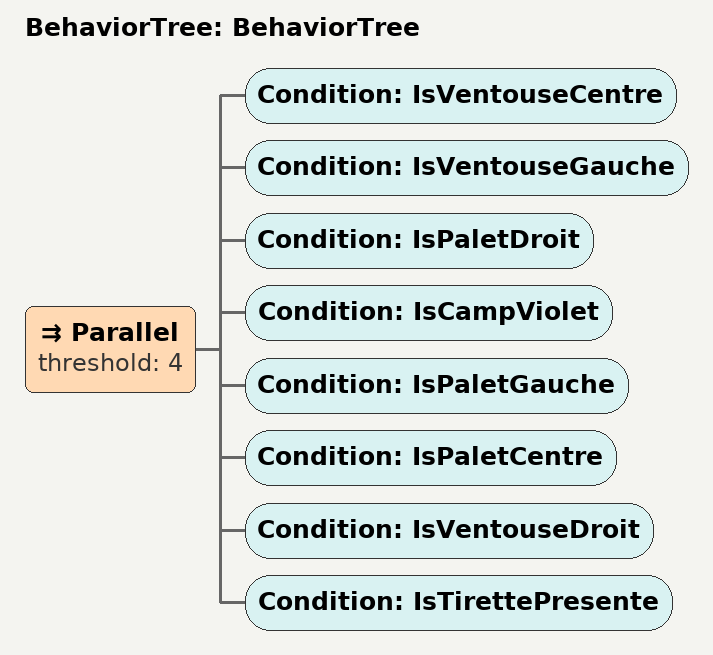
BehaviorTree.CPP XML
<root main_tree_to_execute="BehaviorTree">
    <BehaviorTree ID="BehaviorTree">
        <Parallel threshold="4">
            <Condition ID="IsVentouseCentre"/>
            <Condition ID="IsVentouseGauche"/>
            <Condition ID="IsPaletDroit"/>
            <Condition ID="IsCampViolet"/>
            <Condition ID="IsPaletGauche"/>
            <Condition ID="IsPaletCentre"/>
            <Condition ID="IsVentouseDroit"/>
            <Condition ID="IsTirettePresente"/>
        </Parallel>
    </BehaviorTree>
</root>
